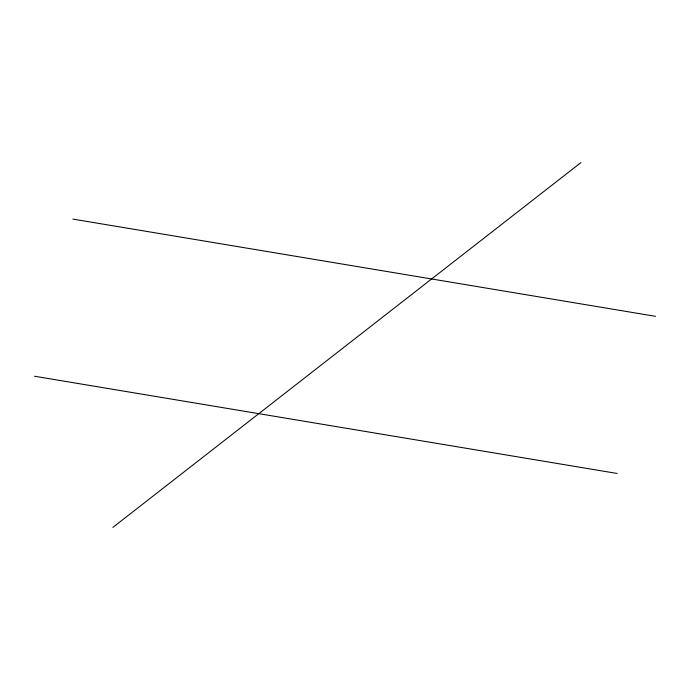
<?xml version="1.0" encoding="UTF-8"?>
<svg xmlns="http://www.w3.org/2000/svg" width="690" height="690" viewBox="0 0 690 690"><rect width="100%" height="100%" fill="white"/><g stroke="black" fill="none" stroke-linecap="round" stroke-linejoin="round"><path stroke-width="1.03" d="M112.867 527.402L580.92 162.599M72.864 219.092L655.5 316.331M34.5 376.231L617.136 473.469"/></g></svg>
